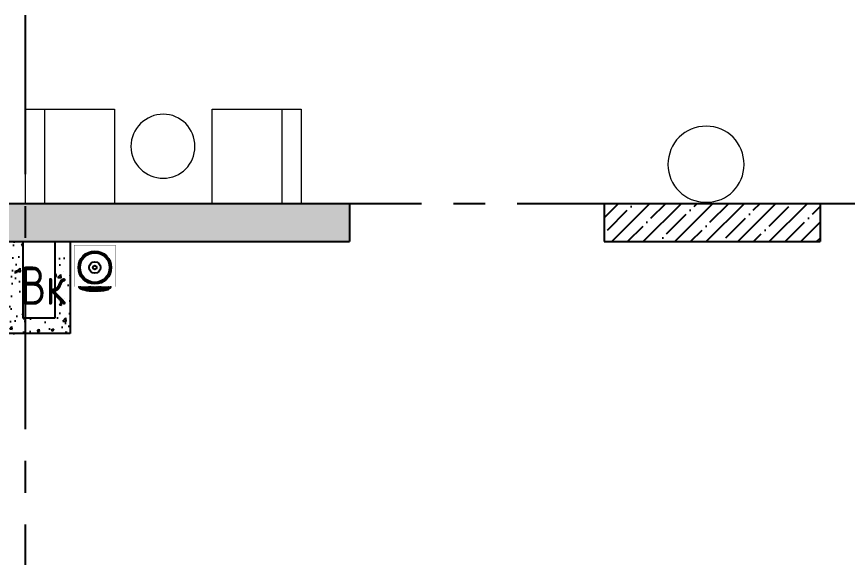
# Model space of a CAD drawing. Header units: millimetres. Extents: x -9318 to 9016603, y 0 to 838141.
# Drawn here: x 89337 to 95863, y 528794 to 533039 of the extents above; entities that cross this region are included whole.
import ezdxf
from ezdxf import colors
from ezdxf.entities.mleader import LeaderData, LeaderLine
from ezdxf.math import Vec2, Vec3

# ---------------------------------------------------------------- set-up
doc = ezdxf.new("R2010")
doc.units = ezdxf.units.MM
doc.linetypes.add('CENTER', pattern=[2, 1.25, -0.25, 0.25, -0.25])
doc.layers.add('ТХ_мебель передв', color=250, linetype='Continuous', lineweight=13)
doc.layers.add('ТХ_обор_бытовое', color=14, linetype='Continuous')
doc.styles.add('ICOCPEUR', font='isocpeur.ttf')
doc.styles.add('ISOCPEUR', font='isocpeur.ttf', dxfattribs={"width": 0.7})

# ---------------------------------------------------------------- blocks, each defined once
blk = doc.blocks.new('_DotSmall')
at = {"color": 8, "linetype": 'ByBlock', "const_width": 0.5}
blk.add_lwpolyline([(-0.0625, 0, 1), (0.0625, 0, 1)], format="xyb", close=True, dxfattribs=at)
blk = doc.blocks.new('У300')
at = {"layer": 'ТХ_обор_бытовое', "transparency": 33554559}
for points in [[(-230546.2, 67417.8), (-230550.5, 67417.8), (-230550.5, 67413.5), (-230546.2, 67409.3), (-230542, 67413.5), (-230542, 67417.8)], [(-230546.3, 67417.3), (-230550.5, 67417.3), (-230550.5, 67413), (-230546.3, 67408.8), (-230542, 67413), (-230542, 67417.3)], [(-230575.9, 67354.3), (-230580.1, 67354.3), (-230580.1, 67350), (-230575.9, 67345.8), (-230571.6, 67350), (-230571.6, 67354.3)], [(-230575.9, 67354.3), (-230580.1, 67354.3), (-230580.1, 67350), (-230575.9, 67345.8), (-230571.6, 67350), (-230571.6, 67354.3)], [(-230575.9, 67354.3), (-230580.1, 67354.3), (-230580.1, 67350), (-230575.9, 67345.8), (-230571.6, 67350), (-230571.6, 67354.3)], [(-230575.9, 67354.3), (-230580.1, 67354.3), (-230580.1, 67350), (-230575.9, 67345.8), (-230571.6, 67350), (-230571.6, 67354.3)], [(-230575.9, 67354.3), (-230580.1, 67354.3), (-230580.1, 67350), (-230575.9, 67345.8), (-230571.6, 67350), (-230571.6, 67354.3)], [(-230575.9, 67354.3), (-230580.1, 67354.3), (-230580.1, 67350), (-230575.9, 67345.8), (-230571.6, 67350), (-230571.6, 67354.3)], [(-230575.9, 67353.8), (-230580.1, 67353.8), (-230580.1, 67349.5), (-230575.9, 67345.3), (-230571.7, 67349.5), (-230571.7, 67353.8)], [(-230575.9, 67353.8), (-230580.1, 67353.8), (-230580.1, 67349.5), (-230575.9, 67345.3), (-230571.7, 67349.5), (-230571.7, 67353.8)], [(-230575.9, 67353.8), (-230580.1, 67353.8), (-230580.1, 67349.5), (-230575.9, 67345.3), (-230571.7, 67349.5), (-230571.7, 67353.8)], [(-230575.9, 67353.8), (-230580.1, 67353.8), (-230580.1, 67349.5), (-230575.9, 67345.3), (-230571.7, 67349.5), (-230571.7, 67353.8)], [(-230575.9, 67353.8), (-230580.1, 67353.8), (-230580.1, 67349.5), (-230575.9, 67345.3), (-230571.7, 67349.5), (-230571.7, 67353.8)], [(-230575.9, 67353.8), (-230580.1, 67353.8), (-230580.1, 67349.5), (-230575.9, 67345.3), (-230571.7, 67349.5), (-230571.7, 67353.8)], [(-230571.6, 67354.3), (-230575.9, 67354.3), (-230575.9, 67350), (-230571.6, 67345.8), (-230567.4, 67350), (-230567.4, 67354.3)], [(-230571.6, 67354.3), (-230575.9, 67354.3), (-230575.9, 67350), (-230571.6, 67345.8), (-230567.4, 67350), (-230567.4, 67354.3)], [(-230571.6, 67354.3), (-230575.9, 67354.3), (-230575.9, 67350), (-230571.6, 67345.8), (-230567.4, 67350), (-230567.4, 67354.3)], [(-230571.6, 67354.3), (-230575.9, 67354.3), (-230575.9, 67350), (-230571.6, 67345.8), (-230567.4, 67350), (-230567.4, 67354.3)], [(-230571.6, 67354.3), (-230575.9, 67354.3), (-230575.9, 67350), (-230571.6, 67345.8), (-230567.4, 67350), (-230567.4, 67354.3)], [(-230571.7, 67353.8), (-230575.9, 67353.8), (-230575.9, 67349.5), (-230571.7, 67345.3), (-230567.4, 67349.5), (-230567.4, 67353.8)], [(-230571.7, 67353.8), (-230575.9, 67353.8), (-230575.9, 67349.5), (-230571.7, 67345.3), (-230567.4, 67349.5), (-230567.4, 67353.8)], [(-230571.7, 67353.8), (-230575.9, 67353.8), (-230575.9, 67349.5), (-230571.7, 67345.3), (-230567.4, 67349.5), (-230567.4, 67353.8)], [(-230571.7, 67353.8), (-230575.9, 67353.8), (-230575.9, 67349.5), (-230571.7, 67345.3), (-230567.4, 67349.5), (-230567.4, 67353.8)], [(-230571.7, 67353.8), (-230575.9, 67353.8), (-230575.9, 67349.5), (-230571.7, 67345.3), (-230567.4, 67349.5), (-230567.4, 67353.8)], [(-230550.5, 67413.5), (-230554.7, 67413.5), (-230554.7, 67409.3), (-230550.5, 67405.1), (-230546.2, 67409.3), (-230546.2, 67413.5)], [(-230550.5, 67413), (-230554.7, 67413), (-230554.7, 67408.8), (-230550.5, 67404.6), (-230546.3, 67408.8), (-230546.3, 67413)], [(-230546.2, 67358.5), (-230550.5, 67358.5), (-230550.5, 67354.3), (-230546.2, 67350), (-230542, 67354.3), (-230542, 67358.5)], [(-230546.2, 67358.5), (-230550.5, 67358.5), (-230550.5, 67354.3), (-230546.2, 67350), (-230542, 67354.3), (-230542, 67358.5)], [(-230546.3, 67358), (-230550.5, 67358), (-230550.5, 67353.8), (-230546.3, 67349.5), (-230542, 67353.8), (-230542, 67358)], [(-230546.3, 67358), (-230550.5, 67358), (-230550.5, 67353.8), (-230546.3, 67349.5), (-230542, 67353.8), (-230542, 67358)], [(-230546.2, 67354.3), (-230550.5, 67354.3), (-230550.5, 67350), (-230546.2, 67345.8), (-230542, 67350), (-230542, 67354.3)], [(-230546.2, 67354.3), (-230550.5, 67354.3), (-230550.5, 67350), (-230546.2, 67345.8), (-230542, 67350), (-230542, 67354.3)], [(-230546.2, 67354.3), (-230550.5, 67354.3), (-230550.5, 67350), (-230546.2, 67345.8), (-230542, 67350), (-230542, 67354.3)], [(-230546.3, 67353.8), (-230550.5, 67353.8), (-230550.5, 67349.5), (-230546.3, 67345.3), (-230542, 67349.5), (-230542, 67353.8)], [(-230546.3, 67353.8), (-230550.5, 67353.8), (-230550.5, 67349.5), (-230546.3, 67345.3), (-230542, 67349.5), (-230542, 67353.8)], [(-230546.3, 67353.8), (-230550.5, 67353.8), (-230550.5, 67349.5), (-230546.3, 67345.3), (-230542, 67349.5), (-230542, 67353.8)], [(-230575.9, 67350), (-230580.1, 67350), (-230580.1, 67345.8), (-230575.9, 67341.6), (-230571.6, 67345.8), (-230571.6, 67350)], [(-230575.9, 67350), (-230580.1, 67350), (-230580.1, 67345.8), (-230575.9, 67341.6), (-230571.6, 67345.8), (-230571.6, 67350)], [(-230575.9, 67350), (-230580.1, 67350), (-230580.1, 67345.8), (-230575.9, 67341.6), (-230571.6, 67345.8), (-230571.6, 67350)], [(-230575.9, 67350), (-230580.1, 67350), (-230580.1, 67345.8), (-230575.9, 67341.6), (-230571.6, 67345.8), (-230571.6, 67350)], [(-230575.9, 67350), (-230580.1, 67350), (-230580.1, 67345.8), (-230575.9, 67341.6), (-230571.6, 67345.8), (-230571.6, 67350)], [(-230575.9, 67350), (-230580.1, 67350), (-230580.1, 67345.8), (-230575.9, 67341.6), (-230571.6, 67345.8), (-230571.6, 67350)], [(-230575.9, 67350), (-230580.1, 67350), (-230580.1, 67345.8), (-230575.9, 67341.6), (-230571.6, 67345.8), (-230571.6, 67350)], [(-230575.9, 67350), (-230580.1, 67350), (-230580.1, 67345.8), (-230575.9, 67341.6), (-230571.6, 67345.8), (-230571.6, 67350)], [(-230575.9, 67350), (-230580.1, 67350), (-230580.1, 67345.8), (-230575.9, 67341.6), (-230571.6, 67345.8), (-230571.6, 67350)], [(-230575.9, 67350), (-230580.1, 67350), (-230580.1, 67345.8), (-230575.9, 67341.6), (-230571.6, 67345.8), (-230571.6, 67350)], [(-230575.9, 67350), (-230580.1, 67350), (-230580.1, 67345.8), (-230575.9, 67341.6), (-230571.6, 67345.8), (-230571.6, 67350)], [(-230575.9, 67350), (-230580.1, 67350), (-230580.1, 67345.8), (-230575.9, 67341.6), (-230571.6, 67345.8), (-230571.6, 67350)], [(-230575.9, 67350), (-230580.1, 67350), (-230580.1, 67345.8), (-230575.9, 67341.6), (-230571.6, 67345.8), (-230571.6, 67350)], [(-230575.9, 67349.5), (-230580.1, 67349.5), (-230580.1, 67345.3), (-230575.9, 67341.1), (-230571.7, 67345.3), (-230571.7, 67349.5)], [(-230575.9, 67349.5), (-230580.1, 67349.5), (-230580.1, 67345.3), (-230575.9, 67341.1), (-230571.7, 67345.3), (-230571.7, 67349.5)], [(-230575.9, 67349.5), (-230580.1, 67349.5), (-230580.1, 67345.3), (-230575.9, 67341.1), (-230571.7, 67345.3), (-230571.7, 67349.5)], [(-230575.9, 67349.5), (-230580.1, 67349.5), (-230580.1, 67345.3), (-230575.9, 67341.1), (-230571.7, 67345.3), (-230571.7, 67349.5)], [(-230575.9, 67349.5), (-230580.1, 67349.5), (-230580.1, 67345.3), (-230575.9, 67341.1), (-230571.7, 67345.3), (-230571.7, 67349.5)], [(-230575.9, 67349.5), (-230580.1, 67349.5), (-230580.1, 67345.3), (-230575.9, 67341.1), (-230571.7, 67345.3), (-230571.7, 67349.5)], [(-230575.9, 67349.5), (-230580.1, 67349.5), (-230580.1, 67345.3), (-230575.9, 67341.1), (-230571.7, 67345.3), (-230571.7, 67349.5)], [(-230575.9, 67349.5), (-230580.1, 67349.5), (-230580.1, 67345.3), (-230575.9, 67341.1), (-230571.7, 67345.3), (-230571.7, 67349.5)], [(-230575.9, 67349.5), (-230580.1, 67349.5), (-230580.1, 67345.3), (-230575.9, 67341.1), (-230571.7, 67345.3), (-230571.7, 67349.5)], [(-230575.9, 67349.5), (-230580.1, 67349.5), (-230580.1, 67345.3), (-230575.9, 67341.1), (-230571.7, 67345.3), (-230571.7, 67349.5)], [(-230575.9, 67349.5), (-230580.1, 67349.5), (-230580.1, 67345.3), (-230575.9, 67341.1), (-230571.7, 67345.3), (-230571.7, 67349.5)], [(-230575.9, 67349.5), (-230580.1, 67349.5), (-230580.1, 67345.3), (-230575.9, 67341.1), (-230571.7, 67345.3), (-230571.7, 67349.5)], [(-230575.9, 67349.5), (-230580.1, 67349.5), (-230580.1, 67345.3), (-230575.9, 67341.1), (-230571.7, 67345.3), (-230571.7, 67349.5)], [(-230575.9, 67345.8), (-230580.1, 67345.8), (-230580.1, 67341.6), (-230575.9, 67337.3), (-230571.6, 67341.6), (-230571.6, 67345.8)], [(-230575.9, 67345.3), (-230580.1, 67345.3), (-230580.1, 67341.1), (-230575.9, 67336.8), (-230571.7, 67341.1), (-230571.7, 67345.3)], [(-230571.6, 67350), (-230575.9, 67350), (-230575.9, 67345.8), (-230571.6, 67341.6), (-230567.4, 67345.8), (-230567.4, 67350)], [(-230571.6, 67350), (-230575.9, 67350), (-230575.9, 67345.8), (-230571.6, 67341.6), (-230567.4, 67345.8), (-230567.4, 67350)], [(-230571.6, 67350), (-230575.9, 67350), (-230575.9, 67345.8), (-230571.6, 67341.6), (-230567.4, 67345.8), (-230567.4, 67350)], [(-230571.6, 67350), (-230575.9, 67350), (-230575.9, 67345.8), (-230571.6, 67341.6), (-230567.4, 67345.8), (-230567.4, 67350)], [(-230571.6, 67350), (-230575.9, 67350), (-230575.9, 67345.8), (-230571.6, 67341.6), (-230567.4, 67345.8), (-230567.4, 67350)], [(-230571.6, 67350), (-230575.9, 67350), (-230575.9, 67345.8), (-230571.6, 67341.6), (-230567.4, 67345.8), (-230567.4, 67350)], [(-230571.6, 67350), (-230575.9, 67350), (-230575.9, 67345.8), (-230571.6, 67341.6), (-230567.4, 67345.8), (-230567.4, 67350)], [(-230571.6, 67350), (-230575.9, 67350), (-230575.9, 67345.8), (-230571.6, 67341.6), (-230567.4, 67345.8), (-230567.4, 67350)], [(-230571.7, 67349.5), (-230575.9, 67349.5), (-230575.9, 67345.3), (-230571.7, 67341.1), (-230567.4, 67345.3), (-230567.4, 67349.5)], [(-230571.7, 67349.5), (-230575.9, 67349.5), (-230575.9, 67345.3), (-230571.7, 67341.1), (-230567.4, 67345.3), (-230567.4, 67349.5)], [(-230571.7, 67349.5), (-230575.9, 67349.5), (-230575.9, 67345.3), (-230571.7, 67341.1), (-230567.4, 67345.3), (-230567.4, 67349.5)], [(-230571.7, 67349.5), (-230575.9, 67349.5), (-230575.9, 67345.3), (-230571.7, 67341.1), (-230567.4, 67345.3), (-230567.4, 67349.5)], [(-230571.7, 67349.5), (-230575.9, 67349.5), (-230575.9, 67345.3), (-230571.7, 67341.1), (-230567.4, 67345.3), (-230567.4, 67349.5)], [(-230571.7, 67349.5), (-230575.9, 67349.5), (-230575.9, 67345.3), (-230571.7, 67341.1), (-230567.4, 67345.3), (-230567.4, 67349.5)], [(-230571.7, 67349.5), (-230575.9, 67349.5), (-230575.9, 67345.3), (-230571.7, 67341.1), (-230567.4, 67345.3), (-230567.4, 67349.5)], [(-230571.7, 67349.5), (-230575.9, 67349.5), (-230575.9, 67345.3), (-230571.7, 67341.1), (-230567.4, 67345.3), (-230567.4, 67349.5)], [(-230567.4, 67341.1), (-230571.7, 67341.1), (-230571.7, 67336.8), (-230567.4, 67332.6), (-230563.2, 67336.8), (-230563.2, 67341.1)], [(-230567.4, 67328.4), (-230571.7, 67328.4), (-230571.7, 67324.1), (-230567.4, 67319.9), (-230563.2, 67324.1), (-230563.2, 67328.4)], [(-230567.4, 67319.9), (-230571.7, 67319.9), (-230571.7, 67315.7), (-230567.4, 67311.4), (-230563.2, 67315.7), (-230563.2, 67319.9)], [(-230567.4, 67307.2), (-230571.7, 67307.2), (-230571.7, 67303), (-230567.4, 67298.7), (-230563.2, 67303), (-230563.2, 67307.2)], [(-230567.4, 67303), (-230571.7, 67303), (-230571.7, 67298.7), (-230567.4, 67294.5), (-230563.2, 67298.7), (-230563.2, 67303)], [(-230567.4, 67303), (-230571.7, 67303), (-230571.7, 67298.7), (-230567.4, 67294.5), (-230563.2, 67298.7), (-230563.2, 67303)], [(-230567.4, 67298.7), (-230571.7, 67298.7), (-230571.7, 67294.5), (-230567.4, 67290.3), (-230563.2, 67294.5), (-230563.2, 67298.7)], [(-230567.4, 67298.7), (-230571.7, 67298.7), (-230571.7, 67294.5), (-230567.4, 67290.3), (-230563.2, 67294.5), (-230563.2, 67298.7)], [(-230567.4, 67298.7), (-230571.7, 67298.7), (-230571.7, 67294.5), (-230567.4, 67290.3), (-230563.2, 67294.5), (-230563.2, 67298.7)], [(-230567.4, 67298.7), (-230571.7, 67298.7), (-230571.7, 67294.5), (-230567.4, 67290.3), (-230563.2, 67294.5), (-230563.2, 67298.7)], [(-230567.4, 67290.3), (-230571.7, 67290.3), (-230571.7, 67286), (-230567.4, 67281.8), (-230563.2, 67286), (-230563.2, 67290.3)], [(-230567.4, 67341.6), (-230571.6, 67341.6), (-230571.6, 67337.3), (-230567.4, 67333.1), (-230563.2, 67337.3), (-230563.2, 67341.6)], [(-230567.4, 67328.9), (-230571.6, 67328.9), (-230571.6, 67324.6), (-230567.4, 67320.4), (-230563.2, 67324.6), (-230563.2, 67328.9)], [(-230567.4, 67320.4), (-230571.6, 67320.4), (-230571.6, 67316.2), (-230567.4, 67311.9), (-230563.2, 67316.2), (-230563.2, 67320.4)], [(-230567.4, 67307.7), (-230571.6, 67307.7), (-230571.6, 67303.5), (-230567.4, 67299.2), (-230563.2, 67303.5), (-230563.2, 67307.7)], [(-230567.4, 67303.5), (-230571.6, 67303.5), (-230571.6, 67299.2), (-230567.4, 67295), (-230563.2, 67299.2), (-230563.2, 67303.5)], [(-230567.4, 67303.5), (-230571.6, 67303.5), (-230571.6, 67299.2), (-230567.4, 67295), (-230563.2, 67299.2), (-230563.2, 67303.5)], [(-230567.4, 67299.2), (-230571.6, 67299.2), (-230571.6, 67295), (-230567.4, 67290.8), (-230563.2, 67295), (-230563.2, 67299.2)], [(-230567.4, 67299.2), (-230571.6, 67299.2), (-230571.6, 67295), (-230567.4, 67290.8), (-230563.2, 67295), (-230563.2, 67299.2)], [(-230567.4, 67299.2), (-230571.6, 67299.2), (-230571.6, 67295), (-230567.4, 67290.8), (-230563.2, 67295), (-230563.2, 67299.2)], [(-230567.4, 67299.2), (-230571.6, 67299.2), (-230571.6, 67295), (-230567.4, 67290.8), (-230563.2, 67295), (-230563.2, 67299.2)], [(-230567.4, 67290.8), (-230571.6, 67290.8), (-230571.6, 67286.5), (-230567.4, 67282.3), (-230563.2, 67286.5), (-230563.2, 67290.8)], [(-230546.2, 67350), (-230550.5, 67350), (-230550.5, 67345.8), (-230546.2, 67341.6), (-230542, 67345.8), (-230542, 67350)], [(-230546.3, 67349.5), (-230550.5, 67349.5), (-230550.5, 67345.3), (-230546.3, 67341.1), (-230542, 67345.3), (-230542, 67349.5)], [(-230546.2, 67345.8), (-230550.5, 67345.8), (-230550.5, 67341.6), (-230546.2, 67337.3), (-230542, 67341.6), (-230542, 67345.8)], [(-230546.2, 67345.8), (-230550.5, 67345.8), (-230550.5, 67341.6), (-230546.2, 67337.3), (-230542, 67341.6), (-230542, 67345.8)], [(-230546.2, 67345.8), (-230550.5, 67345.8), (-230550.5, 67341.6), (-230546.2, 67337.3), (-230542, 67341.6), (-230542, 67345.8)], [(-230546.2, 67345.8), (-230550.5, 67345.8), (-230550.5, 67341.6), (-230546.2, 67337.3), (-230542, 67341.6), (-230542, 67345.8)], [(-230546.3, 67345.3), (-230550.5, 67345.3), (-230550.5, 67341.1), (-230546.3, 67336.8), (-230542, 67341.1), (-230542, 67345.3)], [(-230546.3, 67345.3), (-230550.5, 67345.3), (-230550.5, 67341.1), (-230546.3, 67336.8), (-230542, 67341.1), (-230542, 67345.3)], [(-230546.3, 67345.3), (-230550.5, 67345.3), (-230550.5, 67341.1), (-230546.3, 67336.8), (-230542, 67341.1), (-230542, 67345.3)], [(-230546.3, 67345.3), (-230550.5, 67345.3), (-230550.5, 67341.1), (-230546.3, 67336.8), (-230542, 67341.1), (-230542, 67345.3)], [(-230542, 67349.5), (-230546.3, 67349.5), (-230546.3, 67345.3), (-230542, 67341.1), (-230537.8, 67345.3), (-230537.8, 67349.5)], [(-230542, 67341.1), (-230546.3, 67341.1), (-230546.3, 67336.8), (-230542, 67332.6), (-230537.8, 67336.8), (-230537.8, 67341.1)], [(-230542, 67341.1), (-230546.3, 67341.1), (-230546.3, 67336.8), (-230542, 67332.6), (-230537.8, 67336.8), (-230537.8, 67341.1)], [(-230542, 67350), (-230546.2, 67350), (-230546.2, 67345.8), (-230542, 67341.6), (-230537.8, 67345.8), (-230537.8, 67350)], [(-230542, 67341.6), (-230546.2, 67341.6), (-230546.2, 67337.3), (-230542, 67333.1), (-230537.8, 67337.3), (-230537.8, 67341.6)], [(-230542, 67341.6), (-230546.2, 67341.6), (-230546.2, 67337.3), (-230542, 67333.1), (-230537.8, 67337.3), (-230537.8, 67341.6)], [(-230575.9, 67273.8), (-230580.1, 67273.8), (-230580.1, 67269.6), (-230575.9, 67265.4), (-230571.6, 67269.6), (-230571.6, 67273.8)], [(-230575.9, 67273.8), (-230580.1, 67273.8), (-230580.1, 67269.6), (-230575.9, 67265.4), (-230571.6, 67269.6), (-230571.6, 67273.8)], [(-230575.9, 67273.3), (-230580.1, 67273.3), (-230580.1, 67269.1), (-230575.9, 67264.9), (-230571.7, 67269.1), (-230571.7, 67273.3)], [(-230575.9, 67273.3), (-230580.1, 67273.3), (-230580.1, 67269.1), (-230575.9, 67264.9), (-230571.7, 67269.1), (-230571.7, 67273.3)], [(-230575.9, 67269.6), (-230580.1, 67269.6), (-230580.1, 67265.4), (-230575.9, 67261.1), (-230571.6, 67265.4), (-230571.6, 67269.6)], [(-230575.9, 67269.6), (-230580.1, 67269.6), (-230580.1, 67265.4), (-230575.9, 67261.1), (-230571.6, 67265.4), (-230571.6, 67269.6)], [(-230575.9, 67269.6), (-230580.1, 67269.6), (-230580.1, 67265.4), (-230575.9, 67261.1), (-230571.6, 67265.4), (-230571.6, 67269.6)], [(-230575.9, 67269.6), (-230580.1, 67269.6), (-230580.1, 67265.4), (-230575.9, 67261.1), (-230571.6, 67265.4), (-230571.6, 67269.6)], [(-230575.9, 67269.6), (-230580.1, 67269.6), (-230580.1, 67265.4), (-230575.9, 67261.1), (-230571.6, 67265.4), (-230571.6, 67269.6)], [(-230575.9, 67269.6), (-230580.1, 67269.6), (-230580.1, 67265.4), (-230575.9, 67261.1), (-230571.6, 67265.4), (-230571.6, 67269.6)], [(-230575.9, 67269.6), (-230580.1, 67269.6), (-230580.1, 67265.4), (-230575.9, 67261.1), (-230571.6, 67265.4), (-230571.6, 67269.6)], [(-230575.9, 67269.6), (-230580.1, 67269.6), (-230580.1, 67265.4), (-230575.9, 67261.1), (-230571.6, 67265.4), (-230571.6, 67269.6)], [(-230575.9, 67269.6), (-230580.1, 67269.6), (-230580.1, 67265.4), (-230575.9, 67261.1), (-230571.6, 67265.4), (-230571.6, 67269.6)], [(-230575.9, 67269.1), (-230580.1, 67269.1), (-230580.1, 67264.9), (-230575.9, 67260.6), (-230571.7, 67264.9), (-230571.7, 67269.1)], [(-230575.9, 67269.1), (-230580.1, 67269.1), (-230580.1, 67264.9), (-230575.9, 67260.6), (-230571.7, 67264.9), (-230571.7, 67269.1)], [(-230575.9, 67269.1), (-230580.1, 67269.1), (-230580.1, 67264.9), (-230575.9, 67260.6), (-230571.7, 67264.9), (-230571.7, 67269.1)], [(-230575.9, 67269.1), (-230580.1, 67269.1), (-230580.1, 67264.9), (-230575.9, 67260.6), (-230571.7, 67264.9), (-230571.7, 67269.1)], [(-230575.9, 67269.1), (-230580.1, 67269.1), (-230580.1, 67264.9), (-230575.9, 67260.6), (-230571.7, 67264.9), (-230571.7, 67269.1)], [(-230575.9, 67269.1), (-230580.1, 67269.1), (-230580.1, 67264.9), (-230575.9, 67260.6), (-230571.7, 67264.9), (-230571.7, 67269.1)], [(-230575.9, 67269.1), (-230580.1, 67269.1), (-230580.1, 67264.9), (-230575.9, 67260.6), (-230571.7, 67264.9), (-230571.7, 67269.1)], [(-230575.9, 67269.1), (-230580.1, 67269.1), (-230580.1, 67264.9), (-230575.9, 67260.6), (-230571.7, 67264.9), (-230571.7, 67269.1)], [(-230575.9, 67269.1), (-230580.1, 67269.1), (-230580.1, 67264.9), (-230575.9, 67260.6), (-230571.7, 67264.9), (-230571.7, 67269.1)], [(-230575.9, 67265.4), (-230580.1, 67265.4), (-230580.1, 67261.1), (-230575.9, 67256.9), (-230571.6, 67261.1), (-230571.6, 67265.4)], [(-230575.9, 67265.4), (-230580.1, 67265.4), (-230580.1, 67261.1), (-230575.9, 67256.9), (-230571.6, 67261.1), (-230571.6, 67265.4)], [(-230575.9, 67265.4), (-230580.1, 67265.4), (-230580.1, 67261.1), (-230575.9, 67256.9), (-230571.6, 67261.1), (-230571.6, 67265.4)], [(-230575.9, 67265.4), (-230580.1, 67265.4), (-230580.1, 67261.1), (-230575.9, 67256.9), (-230571.6, 67261.1), (-230571.6, 67265.4)], [(-230575.9, 67265.4), (-230580.1, 67265.4), (-230580.1, 67261.1), (-230575.9, 67256.9), (-230571.6, 67261.1), (-230571.6, 67265.4)], [(-230575.9, 67264.9), (-230580.1, 67264.9), (-230580.1, 67260.6), (-230575.9, 67256.4), (-230571.7, 67260.6), (-230571.7, 67264.9)], [(-230575.9, 67264.9), (-230580.1, 67264.9), (-230580.1, 67260.6), (-230575.9, 67256.4), (-230571.7, 67260.6), (-230571.7, 67264.9)], [(-230575.9, 67264.9), (-230580.1, 67264.9), (-230580.1, 67260.6), (-230575.9, 67256.4), (-230571.7, 67260.6), (-230571.7, 67264.9)], [(-230575.9, 67264.9), (-230580.1, 67264.9), (-230580.1, 67260.6), (-230575.9, 67256.4), (-230571.7, 67260.6), (-230571.7, 67264.9)], [(-230575.9, 67264.9), (-230580.1, 67264.9), (-230580.1, 67260.6), (-230575.9, 67256.4), (-230571.7, 67260.6), (-230571.7, 67264.9)], [(-230571.6, 67269.6), (-230575.9, 67269.6), (-230575.9, 67265.4), (-230571.6, 67261.1), (-230567.4, 67265.4), (-230567.4, 67269.6)], [(-230571.6, 67269.6), (-230575.9, 67269.6), (-230575.9, 67265.4), (-230571.6, 67261.1), (-230567.4, 67265.4), (-230567.4, 67269.6)], [(-230571.6, 67269.6), (-230575.9, 67269.6), (-230575.9, 67265.4), (-230571.6, 67261.1), (-230567.4, 67265.4), (-230567.4, 67269.6)], [(-230571.6, 67269.6), (-230575.9, 67269.6), (-230575.9, 67265.4), (-230571.6, 67261.1), (-230567.4, 67265.4), (-230567.4, 67269.6)], [(-230571.6, 67269.6), (-230575.9, 67269.6), (-230575.9, 67265.4), (-230571.6, 67261.1), (-230567.4, 67265.4), (-230567.4, 67269.6)], [(-230571.6, 67269.6), (-230575.9, 67269.6), (-230575.9, 67265.4), (-230571.6, 67261.1), (-230567.4, 67265.4), (-230567.4, 67269.6)], [(-230571.6, 67269.6), (-230575.9, 67269.6), (-230575.9, 67265.4), (-230571.6, 67261.1), (-230567.4, 67265.4), (-230567.4, 67269.6)], [(-230571.6, 67269.6), (-230575.9, 67269.6), (-230575.9, 67265.4), (-230571.6, 67261.1), (-230567.4, 67265.4), (-230567.4, 67269.6)], [(-230571.6, 67269.6), (-230575.9, 67269.6), (-230575.9, 67265.4), (-230571.6, 67261.1), (-230567.4, 67265.4), (-230567.4, 67269.6)], [(-230571.7, 67269.1), (-230575.9, 67269.1), (-230575.9, 67264.9), (-230571.7, 67260.6), (-230567.4, 67264.9), (-230567.4, 67269.1)], [(-230571.7, 67269.1), (-230575.9, 67269.1), (-230575.9, 67264.9), (-230571.7, 67260.6), (-230567.4, 67264.9), (-230567.4, 67269.1)], [(-230571.7, 67269.1), (-230575.9, 67269.1), (-230575.9, 67264.9), (-230571.7, 67260.6), (-230567.4, 67264.9), (-230567.4, 67269.1)], [(-230571.7, 67269.1), (-230575.9, 67269.1), (-230575.9, 67264.9), (-230571.7, 67260.6), (-230567.4, 67264.9), (-230567.4, 67269.1)], [(-230571.7, 67269.1), (-230575.9, 67269.1), (-230575.9, 67264.9), (-230571.7, 67260.6), (-230567.4, 67264.9), (-230567.4, 67269.1)], [(-230571.7, 67269.1), (-230575.9, 67269.1), (-230575.9, 67264.9), (-230571.7, 67260.6), (-230567.4, 67264.9), (-230567.4, 67269.1)], [(-230571.7, 67269.1), (-230575.9, 67269.1), (-230575.9, 67264.9), (-230571.7, 67260.6), (-230567.4, 67264.9), (-230567.4, 67269.1)], [(-230571.7, 67269.1), (-230575.9, 67269.1), (-230575.9, 67264.9), (-230571.7, 67260.6), (-230567.4, 67264.9), (-230567.4, 67269.1)], [(-230571.7, 67269.1), (-230575.9, 67269.1), (-230575.9, 67264.9), (-230571.7, 67260.6), (-230567.4, 67264.9), (-230567.4, 67269.1)], [(-230571.6, 67265.4), (-230575.9, 67265.4), (-230575.9, 67261.1), (-230571.6, 67256.9), (-230567.4, 67261.1), (-230567.4, 67265.4)], [(-230571.6, 67265.4), (-230575.9, 67265.4), (-230575.9, 67261.1), (-230571.6, 67256.9), (-230567.4, 67261.1), (-230567.4, 67265.4)], [(-230571.6, 67265.4), (-230575.9, 67265.4), (-230575.9, 67261.1), (-230571.6, 67256.9), (-230567.4, 67261.1), (-230567.4, 67265.4)], [(-230571.7, 67264.9), (-230575.9, 67264.9), (-230575.9, 67260.6), (-230571.7, 67256.4), (-230567.4, 67260.6), (-230567.4, 67264.9)], [(-230571.7, 67264.9), (-230575.9, 67264.9), (-230575.9, 67260.6), (-230571.7, 67256.4), (-230567.4, 67260.6), (-230567.4, 67264.9)], [(-230571.7, 67264.9), (-230575.9, 67264.9), (-230575.9, 67260.6), (-230571.7, 67256.4), (-230567.4, 67260.6), (-230567.4, 67264.9)], [(-230567.4, 67281.8), (-230571.7, 67281.8), (-230571.7, 67277.6), (-230567.4, 67273.3), (-230563.2, 67277.6), (-230563.2, 67281.8)], [(-230567.4, 67281.8), (-230571.7, 67281.8), (-230571.7, 67277.6), (-230567.4, 67273.3), (-230563.2, 67277.6), (-230563.2, 67281.8)], [(-230567.4, 67277.6), (-230571.7, 67277.6), (-230571.7, 67273.3), (-230567.4, 67269.1), (-230563.2, 67273.3), (-230563.2, 67277.6)], [(-230567.4, 67273.3), (-230571.7, 67273.3), (-230571.7, 67269.1), (-230567.4, 67264.9), (-230563.2, 67269.1), (-230563.2, 67273.3)], [(-230567.4, 67282.3), (-230571.6, 67282.3), (-230571.6, 67278.1), (-230567.4, 67273.8), (-230563.2, 67278.1), (-230563.2, 67282.3)], [(-230567.4, 67282.3), (-230571.6, 67282.3), (-230571.6, 67278.1), (-230567.4, 67273.8), (-230563.2, 67278.1), (-230563.2, 67282.3)], [(-230567.4, 67278.1), (-230571.6, 67278.1), (-230571.6, 67273.8), (-230567.4, 67269.6), (-230563.2, 67273.8), (-230563.2, 67278.1)], [(-230567.4, 67273.8), (-230571.6, 67273.8), (-230571.6, 67269.6), (-230567.4, 67265.4), (-230563.2, 67269.6), (-230563.2, 67273.8)], [(-230563.2, 67269.6), (-230567.4, 67269.6), (-230567.4, 67265.4), (-230563.2, 67261.1), (-230558.9, 67265.4), (-230558.9, 67269.6)], [(-230563.2, 67269.1), (-230567.4, 67269.1), (-230567.4, 67264.9), (-230563.2, 67260.6), (-230559, 67264.9), (-230559, 67269.1)], [(-230563.2, 67256.9), (-230567.4, 67256.9), (-230567.4, 67252.7), (-230563.2, 67248.4), (-230558.9, 67252.7), (-230558.9, 67256.9)], [(-230563.2, 67256.4), (-230567.4, 67256.4), (-230567.4, 67252.2), (-230563.2, 67247.9), (-230559, 67252.2), (-230559, 67256.4)], [(-230563.2, 67252.7), (-230567.4, 67252.7), (-230567.4, 67248.4), (-230563.2, 67244.2), (-230558.9, 67248.4), (-230558.9, 67252.7)], [(-230563.2, 67252.2), (-230567.4, 67252.2), (-230567.4, 67247.9), (-230563.2, 67243.7), (-230559, 67247.9), (-230559, 67252.2)], [(-230563.2, 67244.2), (-230567.4, 67244.2), (-230567.4, 67240), (-230563.2, 67235.7), (-230558.9, 67240), (-230558.9, 67244.2)], [(-230563.2, 67243.7), (-230567.4, 67243.7), (-230567.4, 67239.5), (-230563.2, 67235.2), (-230559, 67239.5), (-230559, 67243.7)], [(-230563.2, 67240), (-230567.4, 67240), (-230567.4, 67235.7), (-230563.2, 67231.5), (-230558.9, 67235.7), (-230558.9, 67240)], [(-230563.2, 67239.5), (-230567.4, 67239.5), (-230567.4, 67235.2), (-230563.2, 67231), (-230559, 67235.2), (-230559, 67239.5)], [(-230550.5, 67269.6), (-230554.7, 67269.6), (-230554.7, 67265.4), (-230550.5, 67261.1), (-230546.2, 67265.4), (-230546.2, 67269.6)], [(-230550.5, 67269.6), (-230554.7, 67269.6), (-230554.7, 67265.4), (-230550.5, 67261.1), (-230546.2, 67265.4), (-230546.2, 67269.6)], [(-230550.5, 67269.1), (-230554.7, 67269.1), (-230554.7, 67264.9), (-230550.5, 67260.6), (-230546.3, 67264.9), (-230546.3, 67269.1)], [(-230550.5, 67269.1), (-230554.7, 67269.1), (-230554.7, 67264.9), (-230550.5, 67260.6), (-230546.3, 67264.9), (-230546.3, 67269.1)], [(-230546.2, 67273.8), (-230550.5, 67273.8), (-230550.5, 67269.6), (-230546.2, 67265.4), (-230542, 67269.6), (-230542, 67273.8)], [(-230546.2, 67273.8), (-230550.5, 67273.8), (-230550.5, 67269.6), (-230546.2, 67265.4), (-230542, 67269.6), (-230542, 67273.8)], [(-230546.2, 67273.8), (-230550.5, 67273.8), (-230550.5, 67269.6), (-230546.2, 67265.4), (-230542, 67269.6), (-230542, 67273.8)], [(-230546.2, 67273.8), (-230550.5, 67273.8), (-230550.5, 67269.6), (-230546.2, 67265.4), (-230542, 67269.6), (-230542, 67273.8)], [(-230546.3, 67273.3), (-230550.5, 67273.3), (-230550.5, 67269.1), (-230546.3, 67264.9), (-230542, 67269.1), (-230542, 67273.3)], [(-230546.3, 67273.3), (-230550.5, 67273.3), (-230550.5, 67269.1), (-230546.3, 67264.9), (-230542, 67269.1), (-230542, 67273.3)], [(-230546.3, 67273.3), (-230550.5, 67273.3), (-230550.5, 67269.1), (-230546.3, 67264.9), (-230542, 67269.1), (-230542, 67273.3)], [(-230546.3, 67273.3), (-230550.5, 67273.3), (-230550.5, 67269.1), (-230546.3, 67264.9), (-230542, 67269.1), (-230542, 67273.3)], [(-230546.2, 67269.6), (-230550.5, 67269.6), (-230550.5, 67265.4), (-230546.2, 67261.1), (-230542, 67265.4), (-230542, 67269.6)], [(-230546.2, 67269.6), (-230550.5, 67269.6), (-230550.5, 67265.4), (-230546.2, 67261.1), (-230542, 67265.4), (-230542, 67269.6)], [(-230546.3, 67269.1), (-230550.5, 67269.1), (-230550.5, 67264.9), (-230546.3, 67260.6), (-230542, 67264.9), (-230542, 67269.1)], [(-230546.3, 67269.1), (-230550.5, 67269.1), (-230550.5, 67264.9), (-230546.3, 67260.6), (-230542, 67264.9), (-230542, 67269.1)], [(-230546.2, 67265.4), (-230550.5, 67265.4), (-230550.5, 67261.1), (-230546.2, 67256.9), (-230542, 67261.1), (-230542, 67265.4)], [(-230546.2, 67265.4), (-230550.5, 67265.4), (-230550.5, 67261.1), (-230546.2, 67256.9), (-230542, 67261.1), (-230542, 67265.4)], [(-230546.3, 67264.9), (-230550.5, 67264.9), (-230550.5, 67260.6), (-230546.3, 67256.4), (-230542, 67260.6), (-230542, 67264.9)], [(-230546.3, 67264.9), (-230550.5, 67264.9), (-230550.5, 67260.6), (-230546.3, 67256.4), (-230542, 67260.6), (-230542, 67264.9)], [(-230546.2, 67261.1), (-230550.5, 67261.1), (-230550.5, 67256.9), (-230546.2, 67252.7), (-230542, 67256.9), (-230542, 67261.1)], [(-230546.2, 67261.1), (-230550.5, 67261.1), (-230550.5, 67256.9), (-230546.2, 67252.7), (-230542, 67256.9), (-230542, 67261.1)], [(-230546.3, 67260.6), (-230550.5, 67260.6), (-230550.5, 67256.4), (-230546.3, 67252.2), (-230542, 67256.4), (-230542, 67260.6)], [(-230546.3, 67260.6), (-230550.5, 67260.6), (-230550.5, 67256.4), (-230546.3, 67252.2), (-230542, 67256.4), (-230542, 67260.6)], [(-230542, 67264.9), (-230546.3, 67264.9), (-230546.3, 67260.6), (-230542, 67256.4), (-230537.8, 67260.6), (-230537.8, 67264.9)], [(-230542, 67260.6), (-230546.3, 67260.6), (-230546.3, 67256.4), (-230542, 67252.2), (-230537.8, 67256.4), (-230537.8, 67260.6)], [(-230542, 67260.6), (-230546.3, 67260.6), (-230546.3, 67256.4), (-230542, 67252.2), (-230537.8, 67256.4), (-230537.8, 67260.6)], [(-230542, 67265.4), (-230546.2, 67265.4), (-230546.2, 67261.1), (-230542, 67256.9), (-230537.8, 67261.1), (-230537.8, 67265.4)], [(-230542, 67261.1), (-230546.2, 67261.1), (-230546.2, 67256.9), (-230542, 67252.7), (-230537.8, 67256.9), (-230537.8, 67261.1)], [(-230542, 67261.1), (-230546.2, 67261.1), (-230546.2, 67256.9), (-230542, 67252.7), (-230537.8, 67256.9), (-230537.8, 67261.1)], [(-230550.5, 67206.1), (-230554.7, 67206.1), (-230554.7, 67201.9), (-230550.5, 67197.6), (-230546.2, 67201.9), (-230546.2, 67206.1)], [(-230550.5, 67205.6), (-230554.7, 67205.6), (-230554.7, 67201.4), (-230550.5, 67197.1), (-230546.3, 67201.4), (-230546.3, 67205.6)]]:
    blk.add_hatch(color=8, dxfattribs=at).paths.add_polyline_path(points)
at = {"layer": 'ТХ_обор_бытовое', "color": 8}
for points in [[(-230550.5, 67184.9), (-230554.7, 67193.4), (-230563.2, 67201.9), (-230567.4, 67214.6), (-230571.6, 67235.7), (-230571.6, 67252.7), (-230575.9, 67278.1), (-230575.9, 67299.2), (-230575.9, 67324.6), (-230575.9, 67345.8), (-230571.6, 67367), (-230567.4, 67383.9), (-230563.2, 67400.8), (-230558.9, 67413.5), (-230554.7, 67422), (-230542, 67430.5), (-230554.7, 67422), (-230558.9, 67413.5), (-230563.2, 67400.8), (-230567.4, 67383.9), (-230571.6, 67367), (-230575.9, 67345.8), (-230575.9, 67324.6), (-230575.9, 67299.2), (-230575.9, 67278.1), (-230571.6, 67252.7), (-230571.6, 67235.7), (-230567.4, 67214.6), (-230563.2, 67201.9), (-230554.7, 67193.4), (-230550.5, 67184.9), (-230542, 67180.7), (-230550.5, 67184.9), (-230554.7, 67193.4), (-230563.2, 67201.9), (-230567.4, 67214.6), (-230571.6, 67235.7), (-230571.6, 67252.7), (-230575.9, 67278.1), (-230575.9, 67299.2), (-230575.9, 67324.6), (-230575.9, 67345.8), (-230571.6, 67367), (-230567.4, 67383.9), (-230563.2, 67400.8), (-230558.9, 67413.5), (-230554.7, 67422), (-230542, 67430.5)], [(-230571.6, 67367), (-230575.9, 67345.8), (-230575.9, 67324.6), (-230575.9, 67299.2), (-230575.9, 67278.1)], [(-230542, 67354.3), (-230546.2, 67354.3), (-230546.2, 67350), (-230550.5, 67350), (-230550.5, 67345.8), (-230546.2, 67345.8), (-230546.2, 67341.6), (-230542, 67337.3), (-230546.2, 67341.6), (-230546.2, 67345.8), (-230550.5, 67345.8), (-230550.5, 67350), (-230546.2, 67350), (-230546.2, 67354.3)], [(-230575.9, 67350), (-230575.9, 67345.8), (-230575.9, 67350), (-230571.6, 67350), (-230571.6, 67345.8), (-230575.9, 67345.8)], [(-230567.4, 67278.1), (-230571.6, 67299.2)], [(-230542, 67350), (-230546.2, 67350), (-230546.2, 67345.8), (-230542, 67345.8)], [(-230389.6, 67303.5), (-230389.6, 67303.5)], [(-230542, 67265.4), (-230546.2, 67265.4), (-230546.2, 67261.1), (-230542, 67261.1)], [(-230542, 67193.4), (-230546.2, 67193.4), (-230550.5, 67193.4), (-230542, 67189.2)], [(-230542, 67180.7), (-230550.5, 67184.9), (-230542, 67180.7)]]:
    blk.add_lwpolyline(points, dxfattribs=at)
at = {"layer": 'ТХ_обор_бытовое', "color": 8, "elevation": -0.6}
for points in [[(-230550.5, 67184.4), (-230554.7, 67192.9), (-230563.2, 67201.4), (-230567.4, 67214.1), (-230571.7, 67235.2), (-230571.7, 67252.2), (-230575.9, 67277.6), (-230575.9, 67298.7), (-230575.9, 67324.1), (-230575.9, 67345.3), (-230571.7, 67366.5), (-230567.4, 67383.4), (-230563.2, 67400.3), (-230559, 67413), (-230554.7, 67421.5), (-230542, 67430), (-230554.7, 67421.5), (-230559, 67413), (-230563.2, 67400.3), (-230567.4, 67383.4), (-230571.7, 67366.5), (-230575.9, 67345.3), (-230575.9, 67324.1), (-230575.9, 67298.7), (-230575.9, 67277.6), (-230571.7, 67252.2), (-230571.7, 67235.2), (-230567.4, 67214.1), (-230563.2, 67201.4), (-230554.7, 67192.9), (-230550.5, 67184.4), (-230542, 67180.2), (-230550.5, 67184.4), (-230554.7, 67192.9), (-230563.2, 67201.4), (-230567.4, 67214.1), (-230571.7, 67235.2), (-230571.7, 67252.2), (-230575.9, 67277.6), (-230575.9, 67298.7), (-230575.9, 67324.1), (-230575.9, 67345.3), (-230571.7, 67366.5), (-230567.4, 67383.4), (-230563.2, 67400.3), (-230559, 67413), (-230554.7, 67421.5), (-230542, 67430)], [(-230571.7, 67366.5), (-230575.9, 67345.3), (-230575.9, 67324.1), (-230575.9, 67298.7), (-230575.9, 67277.6)], [(-230542, 67353.8), (-230546.3, 67353.8), (-230546.3, 67349.5), (-230550.5, 67349.5), (-230550.5, 67345.3), (-230546.3, 67345.3), (-230546.3, 67341.1), (-230542, 67336.8), (-230546.3, 67341.1), (-230546.3, 67345.3), (-230550.5, 67345.3), (-230550.5, 67349.5), (-230546.3, 67349.5), (-230546.3, 67353.8)], [(-230575.9, 67349.5), (-230575.9, 67345.3), (-230575.9, 67349.5), (-230571.7, 67349.5), (-230571.7, 67345.3), (-230575.9, 67345.3)], [(-230567.4, 67277.6), (-230571.7, 67298.7)], [(-230542, 67349.5), (-230546.3, 67349.5), (-230546.3, 67345.3), (-230542, 67345.3)], [(-230389.6, 67303), (-230389.6, 67303)], [(-230542, 67264.9), (-230546.3, 67264.9), (-230546.3, 67260.6), (-230542, 67260.6)], [(-230542, 67192.9), (-230546.3, 67192.9), (-230550.5, 67192.9), (-230542, 67188.7)], [(-230542, 67180.2), (-230550.5, 67184.4), (-230542, 67180.2)]]:
    blk.add_lwpolyline(points, dxfattribs=at)
at = {"layer": 'ТХ_обор_бытовое', "color": 8}
blk.add_lwpolyline([(-230546.2, 67417.8), (-230542, 67417.8, 0.248454), (-230550.5, 67193.4, -0.207133)], format="xyb", close=True, dxfattribs=at)
at = {"layer": 'ТХ_обор_бытовое', "color": 8, "elevation": -0.6}
blk.add_lwpolyline([(-230546.3, 67417.3), (-230542, 67417.3, 0.248454), (-230550.5, 67192.9, -0.207133)], format="xyb", close=True, dxfattribs=at)
at = {"layer": 'ТХ_обор_бытовое', "color": 8, "const_width": 2}
blk.add_lwpolyline([(-230216, 67468.6), (-230216, 67142.6), (-230542, 67142.6), (-230542, 67468.6)], close=True, dxfattribs=at)
at = {"layer": 'ТХ_обор_бытовое', "color": 8}
for points in [[(-230546.2, 67316.2), (-230563.2, 67354.3), (-230563.2, 67358.5), (-230563.2, 67362.7), (-230563.2, 67367), (-230563.2, 67371.2), (-230563.2, 67375.4), (-230558.9, 67379.7), (-230558.9, 67383.9)], [(-230546.2, 67324.6), (-230558.9, 67388.1), (-230558.9, 67392.4), (-230554.7, 67400.8), (-230554.7, 67405.1), (-230550.5, 67409.3), (-230546.2, 67413.5)], [(-230567.4, 67328.9), (-230567.4, 67333.1), (-230567.4, 67337.3), (-230567.4, 67341.6), (-230567.4, 67345.8), (-230563.2, 67345.8), (-230563.2, 67350), (-230546.2, 67311.9)], [(-230567.4, 67307.7), (-230567.4, 67311.9), (-230567.4, 67316.2), (-230567.4, 67320.4), (-230567.4, 67324.6), (-230567.4, 67328.9), (-230546.2, 67307.7)], [(-230546.2, 67303.5), (-230567.4, 67303.5), (-230567.4, 67299.2), (-230567.4, 67295), (-230567.4, 67290.8), (-230567.4, 67286.5), (-230567.4, 67282.3)], [(-230567.4, 67269.6), (-230567.4, 67273.8), (-230567.4, 67278.1), (-230567.4, 67282.3), (-230546.2, 67299.2), (-230563.2, 67261.1), (-230563.2, 67265.4), (-230567.4, 67265.4)], [(-230563.2, 67256.9), (-230550.5, 67278.1), (-230550.5, 67282.3), (-230546.2, 67295), (-230554.7, 67252.7), (-230554.7, 67248.4), (-230558.9, 67227.3), (-230558.9, 67231.5), (-230563.2, 67235.7), (-230563.2, 67240), (-230563.2, 67244.2), (-230563.2, 67248.4), (-230563.2, 67252.7)], [(-230546.2, 67193.4), (-230546.2, 67197.6), (-230550.5, 67201.9), (-230554.7, 67206.1), (-230554.7, 67210.3), (-230558.9, 67214.6), (-230558.9, 67218.8), (-230558.9, 67223), (-230546.2, 67286.5)], [(-230571.6, 67265.4), (-230571.6, 67269.6), (-230575.9, 67269.6), (-230575.9, 67265.4), (-230575.9, 67261.1), (-230571.6, 67261.1)], [(-230542, 67256.9), (-230546.2, 67256.9), (-230546.2, 67261.1), (-230550.5, 67265.4), (-230546.2, 67269.6), (-230546.2, 67273.8), (-230542, 67273.8), (-230546.2, 67273.8), (-230546.2, 67269.6), (-230550.5, 67265.4), (-230546.2, 67261.1), (-230546.2, 67256.9)]]:
    blk.add_lwpolyline(points, close=True, dxfattribs=at)
at = {"layer": 'ТХ_обор_бытовое', "color": 8, "elevation": -0.6}
for points in [[(-230546.3, 67315.7), (-230563.2, 67353.8), (-230563.2, 67358), (-230563.2, 67362.2), (-230563.2, 67366.5), (-230563.2, 67370.7), (-230563.2, 67374.9), (-230559, 67379.2), (-230559, 67383.4)], [(-230546.3, 67324.1), (-230559, 67387.6), (-230559, 67391.9), (-230554.7, 67400.3), (-230554.7, 67404.6), (-230550.5, 67408.8), (-230546.3, 67413)], [(-230567.4, 67328.4), (-230567.4, 67332.6), (-230567.4, 67336.8), (-230567.4, 67341.1), (-230567.4, 67345.3), (-230563.2, 67345.3), (-230563.2, 67349.5), (-230546.3, 67311.4)], [(-230567.4, 67307.2), (-230567.4, 67311.4), (-230567.4, 67315.7), (-230567.4, 67319.9), (-230567.4, 67324.1), (-230567.4, 67328.4), (-230546.3, 67307.2)], [(-230546.3, 67303), (-230567.4, 67303), (-230567.4, 67298.7), (-230567.4, 67294.5), (-230567.4, 67290.3), (-230567.4, 67286), (-230567.4, 67281.8)], [(-230567.4, 67269.1), (-230567.4, 67273.3), (-230567.4, 67277.6), (-230567.4, 67281.8), (-230546.3, 67298.7), (-230563.2, 67260.6), (-230563.2, 67264.9), (-230567.4, 67264.9)], [(-230563.2, 67256.4), (-230550.5, 67277.6), (-230550.5, 67281.8), (-230546.3, 67294.5), (-230554.7, 67252.2), (-230554.7, 67247.9), (-230559, 67226.8), (-230559, 67231), (-230563.2, 67235.2), (-230563.2, 67239.5), (-230563.2, 67243.7), (-230563.2, 67247.9), (-230563.2, 67252.2)], [(-230546.3, 67192.9), (-230546.3, 67197.1), (-230550.5, 67201.4), (-230554.7, 67205.6), (-230554.7, 67209.8), (-230559, 67214.1), (-230559, 67218.3), (-230559, 67222.5), (-230546.3, 67286)], [(-230571.7, 67264.9), (-230571.7, 67269.1), (-230575.9, 67269.1), (-230575.9, 67264.9), (-230575.9, 67260.6), (-230571.7, 67260.6)], [(-230542, 67256.4), (-230546.3, 67256.4), (-230546.3, 67260.6), (-230550.5, 67264.9), (-230546.3, 67269.1), (-230546.3, 67273.3), (-230542, 67273.3), (-230546.3, 67273.3), (-230546.3, 67269.1), (-230550.5, 67264.9), (-230546.3, 67260.6), (-230546.3, 67256.4)]]:
    blk.add_lwpolyline(points, close=True, dxfattribs=at)
at = {"layer": 'ТХ_обор_бытовое', "color": 8}
for centre, radius in [((-230391.8, 67305.1, -0.6), 129.1), ((-230391.8, 67305.1, -0.6), 129.1), ((-230391.7, 67305.6), 129.1), ((-230391.7, 67305.6), 129.1), ((-230391.7, 67305.6), 120.7), ((-230391.8, 67305.1, -0.6), 120.7), ((-230391.8, 67305.1, -0.6), 116.4), ((-230391.7, 67305.6), 116.4), ((-230391.7, 67305.6), 44.5), ((-230391.8, 67305.1, -0.6), 44.5), ((-230391.8, 67305.1, -0.6), 14.8), ((-230391.7, 67305.6), 14.8)]:
    blk.add_circle(centre, radius, dxfattribs=at)
blk = doc.blocks.new('У017')
at = {"layer": 'ТХ_мебель передв', "color": 8}
blk.add_lwpolyline([(252941.7, -218301.8), (253681.7, -218301.8), (253681.7, -219001.8), (252941.7, -219001.8)], close=True, dxfattribs=at)
blk.add_lwpolyline([(252941.7, -219001.8), (252941.7, -218851.8), (253681.7, -218851.8), (253681.7, -219001.8)], dxfattribs=at)
blk = doc.blocks.new('Стол низкий')
at = {"layer": 'ТХ_мебель передв', "color": 8}
blk.add_open_spline([(184399.6, -228430.1, 0), (184399.6, -228567.7, 0), (184288.4, -228678.8, 0), (184150.8, -228678.8, 0), (184013.3, -228678.8, 0), (183896.8, -228567.7, 0), (183896.8, -228430.1, 0), (183896.8, -228287.3, 0), (184013.3, -228176.1, 0), (184150.8, -228176.1, 0), (184288.4, -228176.1, 0), (184399.6, -228287.3, 0), (184399.6, -228430.1, 0)], degree=3, knots=[0, 0, 0, 0, 1, 1, 1, 2, 2, 2, 3, 3, 3, 4, 4, 4, 4], dxfattribs=at)
blk = doc.blocks.new('У012')
at = {"layer": 'ТХ_мебель передв', "color": 8}
blk.add_open_spline([(-181454, 44963.5, -0.6), (-181454, 44799.5, -0.6), (-181586.3, 44667.2, -0.6), (-181750.4, 44667.2, -0.6), (-181919.7, 44667.2, -0.6), (-182052, 44799.5, -0.6), (-182052, 44963.5, -0.6), (-182052, 45132.9, -0.6), (-181919.7, 45265.2, -0.6), (-181750.4, 45265.2, -0.6), (-181586.3, 45265.2, -0.6), (-181454, 45132.9, -0.6), (-181454, 44963.5, -0.6)], degree=3, knots=[0, 0, 0, 0, 1, 1, 1, 2, 2, 2, 3, 3, 3, 4, 4, 4, 4], dxfattribs=at)

msp = doc.modelspace()

# ---------------------------------------------------------------- hatches: boundary and pattern name
at = {"ltscale": 100}
h = msp.add_hatch(dxfattribs=at)
h.set_pattern_fill('ANSI35', color=256, scale=700)
h.set_pattern_definition([(45, (-887755.71, 621612.85), (-123.743687, 123.743687), []), (45, (-887631.97, 621612.85), (-123.743687, 123.743687), [218.75, -43.75, 0, -43.75])])
h.paths.add_polyline_path([(115197.1, 543057.96), (80697.1, 543057.96), (80697.1, 539092.96), (80697.1, 538892.96), (80697.1, 531572.96), (80797.1, 531572.96), (80797.1, 530315.44), (80997.1, 530315.44), (80997.1, 531272.96), (84752.1, 531272.96), (84752.1, 530090.44), (84952.1, 530090.44), (84952.1, 531272.96), (91952.1, 531272.96), (91952.1, 531572.96), (80997.1, 531572.96), (80997.1, 542757.96), (115197.1, 542757.96)])
h = msp.add_hatch(dxfattribs=at)
h.set_pattern_fill('ANSI35', color=256, scale=700)
h.set_pattern_definition([(45, (-880780.71, 629832.85), (-123.743687, 123.743687), []), (45, (-880656.97, 629832.85), (-123.743687, 123.743687), [218.75, -43.75, 0, -43.75])])
h.paths.add_polyline_path([(95649.1, 531572.96), (93952.1, 531572.96), (93952.1, 531272.96), (95649.1, 531272.96)])
h = msp.add_hatch(dxfattribs=at)
h.set_pattern_fill('AR-CONC', color=256, scale=30)
h.set_pattern_definition([(50, (-131178.52, 456407.27), (215.17805, -18.82564), [22.5, -247.5]), (355, (-131178.52, 456407.27), (-41.6254, 225.65764), [18, -198]), (100.45144, (-131160.59, 456405.7), (173.55265, 206.832), [19.12206, -210.34263]), (46.1842, (-131178.52, 456467.27), (320.1724, -49.65578), [33.75, -371.25]), (96.63564, (-131151.84, 456463.14), (280.3986, 292.2356), [28.6831, -315.51413]), (351.18416, (-131178.52, 456467.27), (280.3986, 292.2356), [27, -297]), (21, (-131148.52, 456452.27), (179.07212, -120.78567), [22.5, -247.5]), (326, (-131148.52, 456452.27), (72.9946, 217.54501), [18, -198]), (71.45144, (-131133.6, 456442.2), (252.06671, 96.75935), [19.12206, -210.34263]), (37.5, (-131178.52, 456407.274), (3.647957, 99.868156), [0, -195.6, 0, -201, 0, -198.75]), (7.5, (-131178.52, 456407.27), (78.92086, 118.323514), [0, -114.6, 0, -191.1, 0, -75.75]), (327.5, (-131245.42, 456407.274), (160.14673, -6.766462), [0, -75, 0, -234, 0, -310.5]), (317.5, (-131275.42, 456407.27), (174.95585, 30.031495), [0, -97.5, 0, -155.4, 0, -220.5])])
h.paths.add_polyline_path([(89387.1, 530671.75), (89387.1, 531272.96), (89267.1, 531272.3), (89267.1, 530671.75), (84952.15, 530671.75), (84952.1, 530551.75), (89757.1, 530551.75), (89757.1, 531272.96), (89637.1, 531272.96), (89637.1, 530671.75)])

# ---------------------------------------------------------------- linework, layer by layer
at = {"linetype": 'CENTER', "ltscale": 1000}
for p, q in [((89407.1, 509801.69), (89407.1, 544109.16)), ((51268.34, 531572.96), (134865.51, 531572.96))]:
    msp.add_line(p, q, dxfattribs=at)
at = {"ltscale": 100}
for p, q in [((80997.1, 531572.96), (91952.1, 531572.96)), ((91952.1, 531572.96), (91952.1, 531272.96)), ((93952.1, 531572.96), (95649.1, 531572.96)), ((93952.1, 531572.96), (93952.1, 531272.96)), ((95649.1, 531572.96), (95649.1, 531272.96)), ((84952.1, 531272.96), (91952.1, 531272.96)), ((89387.1, 531272.96), (89387.1, 530671.75)), ((89637.1, 531272.96), (89637.1, 530671.75)), ((89757.1, 531272.96), (89757.1, 530551.75)), ((93952.1, 531272.96), (95649.1, 531272.96)), ((89637.1, 530671.75), (89387.1, 530671.75)), ((89757.1, 530551.75), (84952.1, 530551.75))]:
    msp.add_line(p, q, dxfattribs=at)

# ---------------------------------------------------------------- block references
for name, p, rotation in [('У017', (308408.91, 785254.67), 270), ('У017', (-127429.72, 278631.24), 90), ('У300', (157256.89, 761461.15), 90)]:
    msp.add_blockref(name, p, dxfattribs=dict(rotation=rotation))
for name, p in [('Стол низкий', (-93661.61, 760449.09, 0)), ('У012', (276505.9, 486914.24, 0.56))]:
    msp.add_blockref(name, p)

# ---------------------------------------------------------------- texts
at = {"ltscale": 100, "insert": (89548.95, 530927.58), "char_height": 300, "attachment_point": 5, "line_spacing_factor": 0.7, "style": 'ICOCPEUR'}
msp.add_mtext('\\A1;{\\W0.8;Вк}', dxfattribs=at)

# ---------------------------------------------------------------- leaders
ml = msp.add_multileader_mtext('Standard')
ml.set_content('+13,200', color=8, style='ISOCPEUR')
ml.set_leader_properties(color=8, linetype='Continuous', lineweight=-1)
ml.set_arrow_properties(name='DOTSMALL')
ml.build(insert=Vec2(0, 0))
ml.multileader.update_dxf_attribs({"has_text_frame": 1, "text_left_attachment_type": 4, "text_right_attachment_type": 4, "dogleg_length": 100, "arrow_head_size": 180})
ctx = ml.context
ctx.base_point, ctx.char_height, ctx.arrow_head_size, ctx.landing_gap_size, ctx.plane_origin = Vec3(93068.63, 826103.47), 250, 180, 50, Vec3(90907.41, 825512.23)
ctx.left_attachment, ctx.right_attachment = 4, 4
notes = []
notes.append((ctx, [(0, (0, 0, 0), (0, 0), (1, 0), 1, [])]))
ctx.mtext.insert, ctx.mtext.width, ctx.mtext.line_spacing_style, ctx.mtext.flow_direction = Vec3(93118.63, 826436.81), 852.697, 2, 5
ml = msp.add_multileader_mtext('Standard')
ml.set_content('+13,700', color=8, style='ISOCPEUR')
ml.set_leader_properties(color=8, linetype='Continuous', lineweight=-1)
ml.set_arrow_properties(name='DOTSMALL')
ml.build(insert=Vec2(0, 0))
ml.multileader.update_dxf_attribs({"has_text_frame": 1, "text_left_attachment_type": 4, "text_right_attachment_type": 4, "dogleg_length": 100, "arrow_head_size": 180})
ctx = ml.context
ctx.base_point, ctx.char_height, ctx.arrow_head_size, ctx.landing_gap_size, ctx.plane_origin = Vec3(118053.07, 658154.33), 250, 180, 50, Vec3(117803.7, 657493.51)
ctx.left_attachment, ctx.right_attachment = 4, 4
notes.append((ctx, [(0, (0, 0, 0), (0, 0), (1, 0), 1, [])]))
ctx.mtext.insert, ctx.mtext.width, ctx.mtext.line_spacing_style, ctx.mtext.flow_direction = Vec3(118103.07, 658487.66), 852.697, 2, 5
ml = msp.add_multileader_mtext('Standard')
ml.set_content('+15,850', color=8, style='ISOCPEUR')
ml.set_leader_properties(color=8, linetype='Continuous', lineweight=-1)
ml.set_arrow_properties(name='DOTSMALL')
ml.build(insert=Vec2(0, 0))
ml.multileader.update_dxf_attribs({"has_text_frame": 1, "text_left_attachment_type": 4, "text_right_attachment_type": 4, "dogleg_length": 100, "arrow_head_size": 180})
ctx = ml.context
ctx.base_point, ctx.char_height, ctx.arrow_head_size, ctx.landing_gap_size, ctx.plane_origin = Vec3(116043.29, 652621.27), 250, 180, 50, Vec3(116522.41, 649668.82)
ctx.left_attachment, ctx.right_attachment = 4, 4
notes.append((ctx, [(0, (0, 0, 0), (0, 0), (1, 0), 1, [])]))
ctx.mtext.insert, ctx.mtext.width, ctx.mtext.line_spacing_style, ctx.mtext.flow_direction = Vec3(116093.29, 652954.61), 852.697, 2, 5
ml = msp.add_multileader_mtext('Standard')
ml.set_content('+9,800', color=8, style='ISOCPEUR')
ml.set_leader_properties(color=8, linetype='Continuous', lineweight=-1)
ml.set_arrow_properties(name='DOTSMALL')
ml.build(insert=Vec2(0, 0))
ml.multileader.update_dxf_attribs({"has_text_frame": 1, "text_left_attachment_type": 4, "text_right_attachment_type": 4, "dogleg_length": 100, "arrow_head_size": 180})
ctx = ml.context
ctx.base_point, ctx.char_height, ctx.arrow_head_size, ctx.landing_gap_size, ctx.plane_origin = Vec3(118053.07, 538154.33), 250, 180, 50, Vec3(117803.7, 537493.51)
ctx.left_attachment, ctx.right_attachment = 4, 4
notes.append((ctx, [(0, (0, 0, 0), (0, 0), (1, 0), 1, [])]))
ctx.mtext.insert, ctx.mtext.width, ctx.mtext.line_spacing_style, ctx.mtext.flow_direction = Vec3(118103.07, 538487.66), 852.697, 2, 5
ml = msp.add_multileader_mtext('Standard')
ml.set_content('+11,750', color=8, style='ISOCPEUR')
ml.set_leader_properties(color=8, linetype='Continuous', lineweight=-1)
ml.set_arrow_properties(name='DOTSMALL')
ml.build(insert=Vec2(0, 0))
ml.multileader.update_dxf_attribs({"has_text_frame": 1, "text_left_attachment_type": 4, "text_right_attachment_type": 4, "dogleg_length": 100, "arrow_head_size": 180})
ctx = ml.context
ctx.base_point, ctx.char_height, ctx.arrow_head_size, ctx.landing_gap_size, ctx.plane_origin = Vec3(116043.29, 532621.27), 250, 180, 50, Vec3(116522.41, 529668.82)
ctx.left_attachment, ctx.right_attachment = 4, 4
notes.append((ctx, [(0, (0, 0, 0), (0, 0), (1, 0), 1, [])]))
ctx.mtext.insert, ctx.mtext.width, ctx.mtext.line_spacing_style, ctx.mtext.flow_direction = Vec3(116093.29, 532954.61), 852.697, 2, 5
for ctx, leaders in notes:
    for number, flags, end, landing, length, lines in leaders:
        leader = LeaderData()
        leader.index, (leader.has_last_leader_line, leader.has_dogleg_vector, leader.attachment_direction) = number, flags
        leader.last_leader_point, leader.dogleg_vector, leader.dogleg_length = Vec3(end), Vec3(landing), length
        for number, points, colour, breaks in lines:
            line = LeaderLine()
            line.index, line.vertices, line.color, line.breaks = number, Vec3.list(points), colors.encode_raw_color(colour), breaks
            leader.lines.append(line)
        ctx.leaders.append(leader)

doc.saveas('drawing.dxf')
